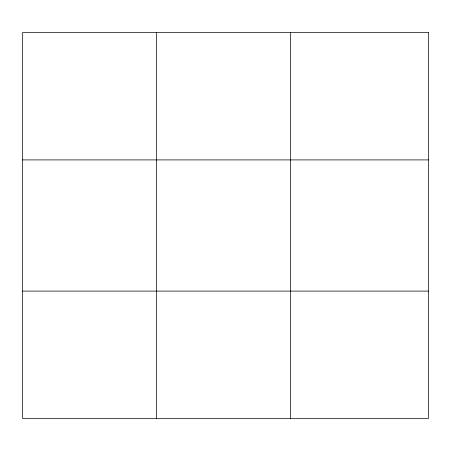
<?xml version="1.0" encoding="UTF-8"?>
<svg xmlns="http://www.w3.org/2000/svg" width="451" height="451" viewBox="0 0 451 451"><rect width="100%" height="100%" fill="white"/><g stroke="black" fill="none" stroke-linecap="round" stroke-linejoin="round"><path stroke-width="0.68" d="M156.497 32.573L156.497 418.427M290.444 32.573L290.444 418.427M22.55 159.908L428.45 159.908M22.55 291.092L428.45 291.092M428.45 32.573L428.45 418.427L22.55 418.427L22.55 32.573L428.45 32.573"/></g></svg>
